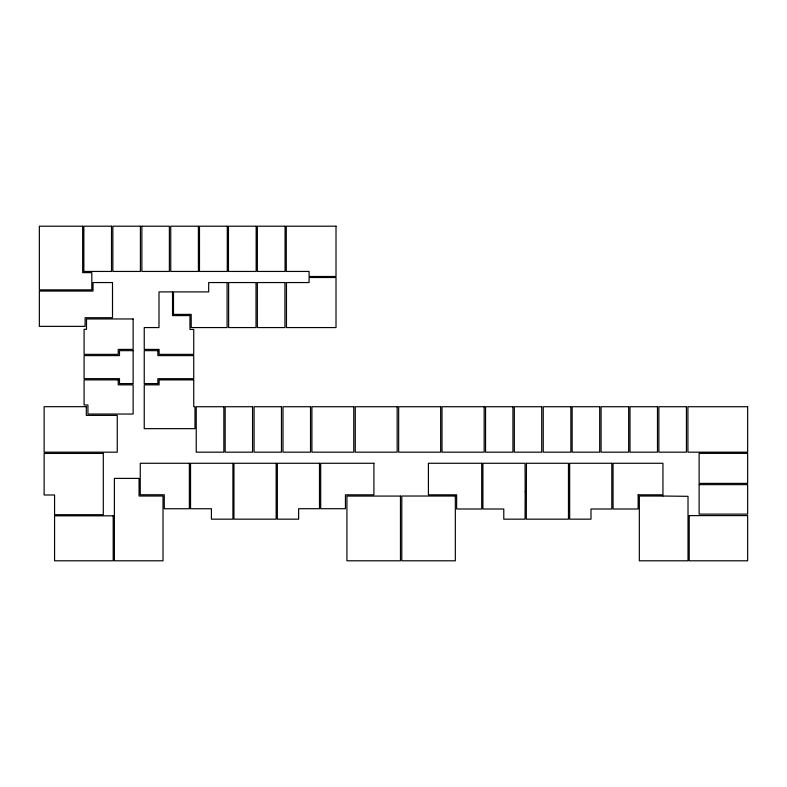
<?xml version="1.0" encoding="UTF-8"?>
<svg xmlns="http://www.w3.org/2000/svg" width="787" height="787" viewBox="0 0 787 787"><rect width="100%" height="100%" fill="white"/><g stroke="black" fill="none" stroke-linecap="round" stroke-linejoin="round"><path stroke-width="1.18" d="M286.438 327.569L336.01 327.569L336.01 277.506L309.084 277.506L309.084 282.553L286.458 282.553L286.458 327.569M638.139 494.826L638.139 509.002L613.063 509.002L613.063 463.268L662.939 463.268L662.939 494.826L638.139 494.826M689.215 515.603L689.215 560.797L747.65 560.797L747.65 515.603L689.215 515.603M699.122 484.644L699.122 514.118L747.65 514.118L747.65 484.644L699.122 484.644M526.444 463.268L526.306 519.164L568.46 519.164L568.46 463.268L526.444 463.268M525.175 491.727L525.057 519.164L503.778 519.164L503.778 509.002L482.913 509.002L482.913 463.268L525.057 463.268L525.175 491.727M141.876 226.203L141.876 271.446L169.372 271.446L169.372 226.203L141.876 226.203M82.655 226.203L39.35 226.203L39.35 289.862L91.813 289.862L91.813 272.646L82.655 272.646L82.655 226.203M111.508 226.203L83.855 226.203L83.855 271.446L111.508 271.446L111.508 226.203M140.401 226.203L112.846 226.203L112.846 271.446L140.401 271.446L140.401 226.203M198.393 226.203L170.74 226.203L170.74 271.446L198.393 271.446L198.393 226.203M227.276 226.203L199.485 226.203L199.485 271.446L227.276 271.446L227.276 226.203M256.159 226.203L228.466 226.203L228.466 271.446L256.159 271.446L256.159 226.203M285.071 226.203L257.359 226.203L257.359 271.446L285.071 271.446L285.071 226.203M336.01 226.203L286.281 226.203L286.281 271.446L309.084 271.446L309.084 276.493L336.01 276.493L336.01 226.203M112.502 282.553L93.023 282.553L93.023 291.062L39.35 291.062L39.35 326.369L85.104 326.369L85.104 317.712L112.502 317.712L112.502 282.553M227.099 282.553L208.683 282.553L208.683 291.898L173.504 291.898L173.504 314.387L191.202 314.387L191.202 327.569L227.099 327.569L227.099 282.553M256.021 282.553L228.624 282.553L228.624 327.569L256.021 327.569L256.021 282.553M284.933 282.553L257.359 282.553L257.359 327.569L284.933 327.569L284.933 282.553M172.51 291.898L158.994 291.898L158.994 327.569L144.237 327.569L144.237 349.408L159.092 349.408L159.092 354.357L193.74 354.357L193.74 329.468L189.952 329.468L189.952 315.587L172.51 315.587L172.51 291.898M133.131 318.961L86.491 318.961L86.491 329.33L84.091 329.33L84.091 354.357L118.237 354.357L118.237 349.408L133.131 349.408L133.131 318.961M133.131 350.658L119.486 350.658L119.486 355.606L84.091 355.606L84.091 378.645L119.486 378.645L119.486 383.603L133.131 383.603L133.131 350.658M157.882 350.658L144.237 350.658L144.237 383.603L157.882 383.603L157.882 378.695L193.74 378.695L193.74 355.606L157.882 355.606L157.882 350.658M118.237 379.895L84.091 379.895L84.091 404.99L87.928 404.99L87.928 414.041L133.131 414.041L133.131 384.853L118.237 384.853L118.237 379.895M193.74 379.895L159.092 379.895L159.092 384.853L144.237 384.853L144.237 428.659L194.989 428.659L194.989 406.731L193.74 406.731L193.74 379.895M86.314 406.682L44.131 406.682L44.131 452.171L117.263 452.171L117.263 415.388L86.314 415.388L86.314 406.682M223.842 406.731L196.238 406.731L196.238 452.171L223.842 452.171L223.842 406.731M252.548 406.731L225.161 406.731L225.161 452.171L252.548 452.171L252.548 406.731M281.461 406.731L254.073 406.731L254.073 452.171L281.461 452.171L281.461 406.731M310.521 406.731L282.995 406.731L282.995 452.171L310.521 452.171L310.521 406.731M353.786 406.731L311.908 406.731L311.908 452.171L353.786 452.171L353.786 406.731M397.169 406.731L355.262 406.731L355.262 452.171L397.169 452.171L397.169 406.731M440.661 406.731L398.655 406.731L398.655 452.171L440.661 452.171L440.661 406.731M484.162 406.731L442.009 406.731L442.009 452.171L484.162 452.171L484.162 406.731M512.937 406.731L485.549 406.731L485.549 452.171L512.937 452.171L512.937 406.731M541.712 406.731L514.324 406.731L514.324 452.171L541.712 452.171L541.712 406.731M570.85 406.731L543.246 406.731L543.246 452.171L570.85 452.171L570.85 406.731M599.684 406.731L572.159 406.731L572.159 452.171L599.684 452.171L599.684 406.731M628.656 406.731L601.081 406.731L601.081 452.171L628.656 452.171L628.656 406.731M657.479 406.731L629.994 406.731L629.994 452.171L657.479 452.171L657.479 406.731M686.431 406.731L658.867 406.731L658.867 452.171L686.431 452.171L686.431 406.731M747.65 406.731L687.917 406.731L687.917 452.171L747.65 452.171L747.65 406.731M747.65 453.371L699.122 453.371L699.122 483.395L747.65 483.395L747.65 453.371M103.294 453.42L44.131 453.42L44.131 495.013L54.569 494.974L54.569 514.698L103.294 514.698L103.294 453.42M189.352 463.268L140.263 463.268L140.263 494.767L164.267 494.767L164.267 508.746L189.352 508.746L189.352 463.268M232.913 463.268L190.552 463.268L190.552 508.746L211.418 508.746L211.418 519.164L232.913 519.164L232.913 463.268M276.148 463.268L233.946 463.268L233.946 519.164L276.148 519.164L276.148 463.268M319.492 463.268L277.349 463.268L277.349 519.164L298.627 519.164L298.627 508.707L319.492 508.707L319.492 463.268M373.904 463.268L320.702 463.268L320.702 508.707L345.434 508.707L345.434 494.826L373.904 494.826L373.904 463.268M481.713 463.268L428.413 463.268L428.413 494.826L456.627 494.826L456.627 509.002L481.713 509.002L481.713 463.268M611.804 463.268L569.66 463.268L569.66 519.164L590.998 519.164L590.998 509.002L611.804 509.002L611.804 463.268M139.053 478.398L114.39 478.398L114.39 560.797L163.017 560.797L163.017 496.026L139.053 496.026L139.053 478.398M455.339 496.026L401.803 496.026L401.803 560.797L455.339 560.797L455.339 496.026M662.939 496.026L639.339 496.026L639.339 560.797L688.015 560.797L688.015 496.322L662.939 496.026M400.465 496.076L346.929 496.076L346.929 560.797L400.465 560.797L400.465 496.076M113.19 515.829L54.569 515.829L54.569 560.797L113.19 560.797L113.19 515.829"/></g></svg>
